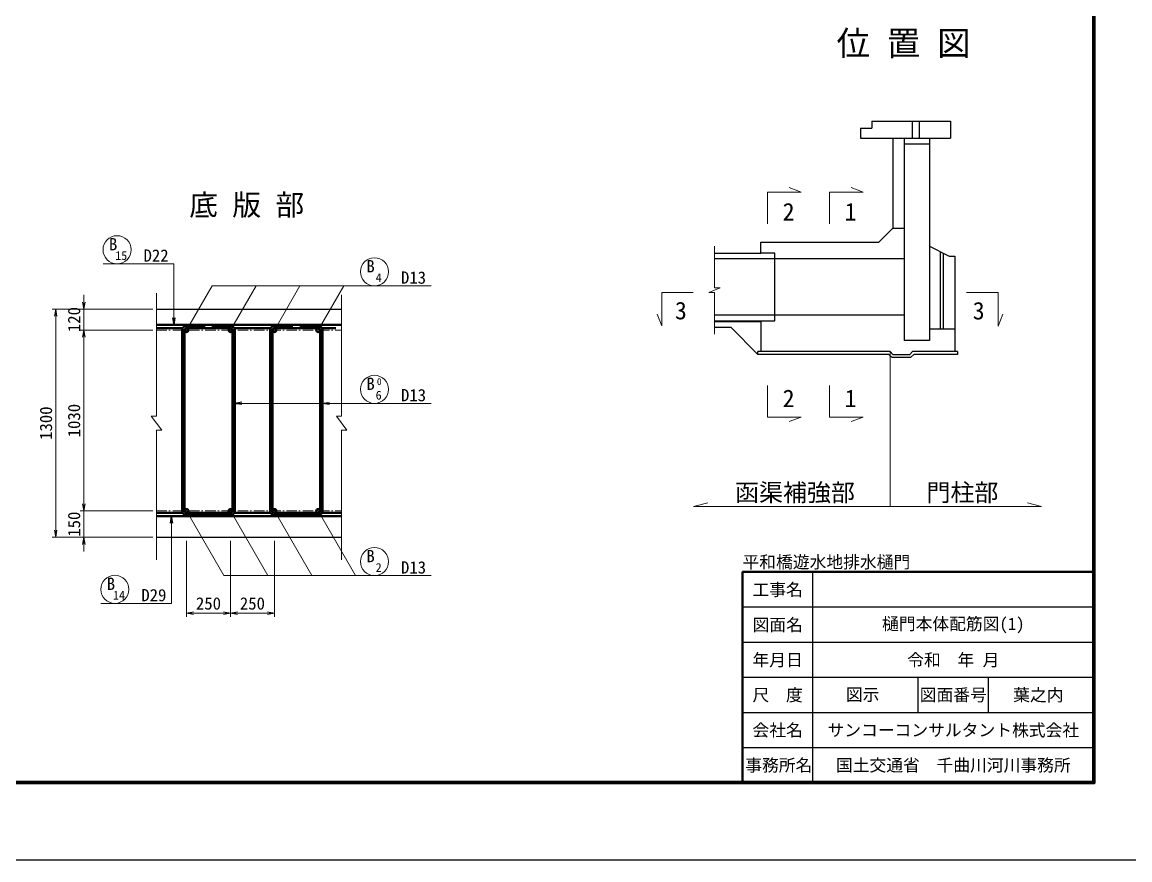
# Model space of a CAD drawing. Header units: millimetres. Extents: x 169470 to 758170, y -17820 to 11880.
# Drawn here: x 195242 to 211007, y -17820 to -5894 of the extents above; entities that cross this region are included whole.
import ezdxf
from ezdxf.enums import TextEntityAlignment as Align

# ---------------------------------------------------------------- set-up
doc = ezdxf.new("R2010")
doc.units = ezdxf.units.MM
doc.header["$LTSCALE"] = 50
doc.header["$PDSIZE"] = 300
doc.linetypes.add('CONTINU', pattern=[0])
doc.linetypes.add('SXF_一点短鎖線', pattern=[9.25, 6, -1.5, 0.25, -1.5])
doc.layers.get('Defpoints').update_dxf_attribs({"color": 151})
for name, color, linetype, lineweight in [('D-BMK', 2, 'SXF_一点短鎖線', 13), ('D-STR', 1, 'Continuous', 25), ('D-STR-DIM', 7, 'Continuous', 13), ('D-STR-HTXT', 7, 'Continuous', 13), ('D-STR-STR1', 2, 'Continuous', 50), ('D-STR-STR2', 6, 'Continuous', 50), ('D-STR-STR3', 4, 'Continuous', 50), ('D-STR-TXT', 7, 'Continuous', 13), ('D-TTL', 2, 'Continuous', 140), ('D-TTL-FRAM', 2, 'Continuous', 50), ('D-TTL-LINE', 7, 'Continuous', 25), ('D-TTL-TXT', 7, 'Continuous', 25)]:
    doc.layers.add(name, color=color, linetype=linetype, lineweight=lineweight)
doc.styles.add('MS ゴシック', font='MS Gothic.ttf')
doc.styles.add('YOKO_GOTHIC', font='MS Gothic.ttf')
doc.dimstyles.new('S50', dxfattribs={"dimscale": 50, "dimtxt": 3.5, "dimasz": 2, "dimexe": 1, "dimexo": 1, "dimgap": 1, "dimtad": 1, "dimdec": 0, "dimzin": 1, "dimdsep": 46, "dimtxsty": 'YOKO_GOTHIC', "dimblk": 'OPEN', "dimcen": 0, "dimclrd": 256, "dimclre": 256, "dimclrt": 256, "dimaunit": 1, "dimadec": 3, "dimazin": 0, "dimtfac": 1, "dimtdec": 0, "dimtix": 1, "dimtmove": 2, "dimatfit": 3, "dimldrblk": 'OPEN', "dimfxl": 1, "dimlwd": -1, "dimlwe": -1, "dimarcsym": 2})
doc.dimstyles.new('S50-20', dxfattribs={"dimscale": 50, "dimtxt": 3.5, "dimasz": 2, "dimexe": 1, "dimexo": 1, "dimgap": 1, "dimtad": 1, "dimdec": 0, "dimlfac": 0.4, "dimzin": 1, "dimdsep": 46, "dimtxsty": 'YOKO_GOTHIC', "dimblk": 'OPEN', "dimcen": 0, "dimclrd": 256, "dimclre": 256, "dimclrt": 256, "dimaunit": 1, "dimadec": 3, "dimazin": 0, "dimtfac": 1, "dimtdec": 0, "dimtix": 1, "dimtmove": 2, "dimatfit": 3, "dimldrblk": 'OPEN', "dimfxl": 1, "dimlwd": -1, "dimlwe": -1, "dimarcsym": 0})

# ---------------------------------------------------------------- blocks, each defined once
blk = doc.blocks.new('_Open')
at = {"color": 0, "linetype": 'ByBlock', "lineweight": -2}
for p, q in [((-1, 0.17), (0, 0)), ((-1, -0.17), (0, 0)), ((0, 0), (-1, 0))]:
    blk.add_line(p, q, dxfattribs=at)
blk = doc.blocks.new('*D3281')
at = {"layer": 'D-STR-DIM', "transparency": 16777216}
for p, q in [((198207, -13278), (198207, -14358)), ((198832, -13278), (198832, -14358)), ((198307, -14308), (198732, -14308))]:
    blk.add_line(p, q, dxfattribs=at)
at = {"layer": 'Defpoints', "color": 0, "transparency": 16777216}
for p in [(198207, -13228), (198832, -13228), (198832, -14308)]:
    blk.add_point(p, dxfattribs=at)
at = {"layer": 'D-STR-DIM', "transparency": 16777216, "xscale": 100, "yscale": 100, "zscale": 100, "rotation": 180}
blk.add_blockref('_Open', (198207, -14308), dxfattribs=at)
at = {"layer": 'D-STR-DIM', "transparency": 16777216, "xscale": 100, "yscale": 100, "zscale": 100}
blk.add_blockref('_Open', (198832, -14308), dxfattribs=at)
at = {"layer": 'D-STR-DIM', "transparency": 16777216, "insert": (198519, -14171), "char_height": 175, "attachment_point": 5, "style": 'YOKO_GOTHIC'}
blk.add_mtext('250', dxfattribs=at)
blk = doc.blocks.new('*D3282')
at = {"layer": 'D-STR-DIM', "transparency": 16777216}
for p, q in [((197582, -13278), (197582, -14358)), ((198207, -13278), (198207, -14358)), ((197682, -14308), (198107, -14308))]:
    blk.add_line(p, q, dxfattribs=at)
at = {"layer": 'Defpoints', "color": 0, "transparency": 16777216}
for p in [(197582, -13228), (198207, -13228), (198207, -14308)]:
    blk.add_point(p, dxfattribs=at)
at = {"layer": 'D-STR-DIM', "transparency": 16777216, "xscale": 100, "yscale": 100, "zscale": 100, "rotation": 180}
blk.add_blockref('_Open', (197582, -14308), dxfattribs=at)
at = {"layer": 'D-STR-DIM', "transparency": 16777216, "xscale": 100, "yscale": 100, "zscale": 100}
blk.add_blockref('_Open', (198207, -14308), dxfattribs=at)
at = {"layer": 'D-STR-DIM', "transparency": 16777216, "insert": (197894, -14171), "char_height": 175, "attachment_point": 5, "style": 'YOKO_GOTHIC'}
blk.add_mtext('250', dxfattribs=at)
blk = doc.blocks.new('*D3283')
at = {"layer": 'D-STR-DIM', "transparency": 16777216}
for p, q in [((197104, -10278), (196070, -10278)), ((196120, -12753), (196120, -10378)), ((197104, -12853), (196070, -12853))]:
    blk.add_line(p, q, dxfattribs=at)
at = {"layer": 'Defpoints', "color": 0, "transparency": 16777216}
for p in [(196120, -10278), (197154, -10278), (197154, -12853)]:
    blk.add_point(p, dxfattribs=at)
at = {"layer": 'D-STR-DIM', "transparency": 16777216, "xscale": 100, "yscale": 100, "zscale": 100}
for p, rotation in [((196120, -10278), 90), ((196120, -12853), 270)]:
    blk.add_blockref('_Open', p, dxfattribs=dict(at, rotation=rotation))
at = {"layer": 'D-STR-DIM', "transparency": 16777216, "insert": (195982, -11566), "char_height": 175, "attachment_point": 5, "rotation": 90, "style": 'YOKO_GOTHIC'}
blk.add_mtext('1030', dxfattribs=at)
blk = doc.blocks.new('*D3284')
at = {"layer": 'D-STR-DIM', "transparency": 16777216}
for p, q in [((196120, -12753), (196120, -12653)), ((197104, -12853), (196070, -12853)), ((196120, -13228), (196120, -12853)), ((197104, -13228), (196070, -13228)), ((196120, -13328), (196120, -13428))]:
    blk.add_line(p, q, dxfattribs=at)
at = {"layer": 'Defpoints', "color": 0, "transparency": 16777216}
for p in [(196120, -12853), (197154, -12853), (197154, -13228)]:
    blk.add_point(p, dxfattribs=at)
at = {"layer": 'D-STR-DIM', "transparency": 16777216, "xscale": 100, "yscale": 100, "zscale": 100}
for p, rotation in [((196120, -12853), 270), ((196120, -13228), 90)]:
    blk.add_blockref('_Open', p, dxfattribs=dict(at, rotation=rotation))
at = {"layer": 'D-STR-DIM', "transparency": 16777216, "insert": (195982, -13041), "char_height": 175, "attachment_point": 5, "rotation": 90, "style": 'YOKO_GOTHIC'}
blk.add_mtext('150', dxfattribs=at)
blk = doc.blocks.new('*D3285')
at = {"layer": 'D-STR-DIM', "transparency": 16777216}
for p, q in [((196120, -9878), (196120, -9778)), ((197104, -9978), (196070, -9978)), ((196120, -10278), (196120, -9978)), ((197104, -10278), (196070, -10278)), ((196120, -10378), (196120, -10478))]:
    blk.add_line(p, q, dxfattribs=at)
at = {"layer": 'Defpoints', "color": 0, "transparency": 16777216}
for p in [(196120, -9978), (197154, -9978), (197154, -10278)]:
    blk.add_point(p, dxfattribs=at)
at = {"layer": 'D-STR-DIM', "transparency": 16777216, "xscale": 100, "yscale": 100, "zscale": 100}
for p, rotation in [((196120, -9978), 270), ((196120, -10278), 90)]:
    blk.add_blockref('_Open', p, dxfattribs=dict(at, rotation=rotation))
at = {"layer": 'D-STR-DIM', "transparency": 16777216, "insert": (195982, -10128), "char_height": 175, "attachment_point": 5, "rotation": 90, "style": 'YOKO_GOTHIC'}
blk.add_mtext('120', dxfattribs=at)
blk = doc.blocks.new('*D3286')
at = {"layer": 'D-STR-DIM', "transparency": 16777216}
for p, q in [((197104, -9978), (195670, -9978)), ((195720, -13128), (195720, -10078)), ((197104, -13228), (195670, -13228))]:
    blk.add_line(p, q, dxfattribs=at)
at = {"layer": 'Defpoints', "color": 0, "transparency": 16777216}
for p in [(195720, -9978), (197154, -9978), (197154, -13228)]:
    blk.add_point(p, dxfattribs=at)
at = {"layer": 'D-STR-DIM', "transparency": 16777216, "xscale": 100, "yscale": 100, "zscale": 100}
for p, rotation in [((195720, -9978), 90), ((195720, -13228), 270)]:
    blk.add_blockref('_Open', p, dxfattribs=dict(at, rotation=rotation))
at = {"layer": 'D-STR-DIM', "transparency": 16777216, "insert": (195582, -11603), "char_height": 175, "attachment_point": 5, "rotation": 90, "style": 'YOKO_GOTHIC'}
blk.add_mtext('1300', dxfattribs=at)

msp = doc.modelspace()

# ---------------------------------------------------------------- linework, layer by layer
at = {"layer": 'D-BMK', "ltscale": 0.5}
for p, q in [((197153.71, -10278.09), (199788.77, -10278.09)), ((197153.71, -12853.09), (199788.77, -12853.09))]:
    msp.add_line(p, q, dxfattribs=at)
at = {"layer": 'D-STR'}
for p, q in [((207174.41, -7404.46), (207174.41, -7544.46)), ((207174.41, -7404.46), (207334.41, -7404.46)), ((207334.41, -7304.46), (208454.41, -7304.46)), ((207334.41, -7304.46), (207334.41, -7404.46)), ((208454.41, -7304.46), (208454.41, -7544.46)), ((207174.41, -7544.46), (208454.41, -7544.46)), ((207634.41, -7544.46), (207634.41, -8824.46)), ((207794.41, -7544.46), (207794.41, -10424.46)), ((208154.41, -7544.46), (208154.41, -10424.46)), ((207794.41, -7624.46), (208154.41, -7624.46)), ((207634.41, -8824.46), (207434.41, -9024.46)), ((207634.41, -8824.46), (207794.41, -8824.46)), ((205754.29, -9184.46), (205754.29, -9024.46)), ((205754.29, -9024.46), (207434.41, -9024.46)), ((205754.29, -9104.46), (205754.29, -9064.46)), ((208154.41, -9024.46), (208154.41, -10424.46)), ((208154.41, -9084.46), (208434.41, -9224.46)), ((205095.51, -9184.46), (205754.29, -9184.46)), ((205954.29, -9264.46), (205095.51, -9264.46)), ((207794.41, -9264.46), (205954.29, -9264.46)), ((208314.41, -10264.46), (208314.41, -9164.46)), ((208354.41, -10264.46), (208354.41, -9184.46)), ((208434.41, -9224.46), (208514.41, -9224.46)), ((208514.41, -9224.46), (208514.41, -10584.46)), ((197153.71, -9978.09), (199788.77, -9978.09)), ((205954.29, -10064.46), (205095.51, -10064.46)), ((207794.41, -10064.46), (205954.29, -10064.46)), ((205095.51, -10144.46), (205754.29, -10144.46)), ((205095.51, -10156.46), (205754.29, -10156.46)), ((205095.51, -10236.46), (205326.29, -10236.46)), ((205326.29, -10236.46), (205714.29, -10624.46)), ((205754.29, -10144.46), (205754.29, -10584.46)), ((208514.41, -10264.46), (208154.41, -10264.46)), ((208154.41, -10424.46), (207794.41, -10424.46)), ((205754.29, -10584.46), (205714.29, -10584.46)), ((205714.29, -10624.46), (205714.29, -10584.46)), ((207577.84, -10624.46), (205714.29, -10624.46)), ((207594.41, -10584.46), (205754.29, -10584.46)), ((207577.84, -10624.46), (207617.84, -10664.46)), ((207594.41, -10584.46), (207634.41, -10624.46)), ((207617.84, -10664.46), (207890.98, -10664.46)), ((207634.41, -10624.46), (207874.41, -10624.46)), ((207874.41, -10624.46), (207914.41, -10584.46)), ((207890.98, -10664.46), (207930.98, -10624.46)), ((208514.41, -10584.46), (207914.41, -10584.46)), ((208554.41, -10624.46), (207930.98, -10624.46)), ((208554.41, -10584.46), (208514.41, -10584.46)), ((208554.41, -10584.46), (208554.41, -10624.46)), ((197153.71, -13228.09), (199788.77, -13228.09))]:
    msp.add_line(p, q, dxfattribs=at)
at = {"layer": 'D-STR', "ltscale": 0.2}
for p, q in [((207914.41, -7544.46), (207914.41, -7304.46)), ((208014.41, -7544.46), (208014.41, -7304.46))]:
    msp.add_line(p, q, dxfattribs=at)
at = {"layer": 'D-STR'}
msp.add_lwpolyline([(205754.29, -10144.46), (205954.29, -10144.46), (205954.29, -9184.46), (205754.29, -9184.46)], dxfattribs=at)
at = {"layer": 'D-STR-DIM'}
for p, q in [((207594.41, -10584.46), (207594.41, -12789.95)), ((204796.66, -12789.95), (204999.25, -12735.67)), ((209752, -12789.95), (209549.41, -12735.67)), ((204796.66, -12789.95), (209752, -12789.95))]:
    msp.add_line(p, q, dxfattribs=at)
at = {"layer": 'D-STR-HTXT'}
for p, q in [((196393.26, -9334.11), (197399.83, -9334.11)), ((197581.91, -10278.09), (197945.93, -9647.58)), ((201063.35, -9647.58), (197945.93, -9647.58)), ((198206.88, -10278.09), (198570.91, -9647.58)), ((198831.86, -10278.09), (199195.88, -9647.58)), ((199456.83, -10278.09), (199820.86, -9647.58)), ((200056.78, -11321.24), (201063.35, -11321.24)), ((197581.91, -12853.09), (198113.56, -13773.94)), ((198206.88, -12853.09), (198738.54, -13773.94)), ((198831.86, -12853.09), (199363.51, -13773.94)), ((199456.83, -12853.09), (199988.49, -13773.94)), ((201063.35, -13773.94), (198113.56, -13773.94)), ((196361.61, -14168.77), (197368.18, -14168.77))]:
    msp.add_line(p, q, dxfattribs=at)
for points in [[(205851.8, -8763.86), (205851.8, -8315.86), (206328.24, -8315.86), (206159, -8249.82)], [(206733.35, -8763.86), (206733.35, -8315.86), (207209.79, -8315.86), (207040.54, -8249.82)], [(205095.51, -9084.46), (205095.51, -9677.96), (205178.01, -9677.96), (205013.01, -9742.96), (205095.51, -9742.96), (205095.51, -10336.46)], [(197153.71, -13549.05), (197153.71, -11703.09), (197228.7, -11703.09), (197078.71, -11503.09), (197153.71, -11503.09), (197153.71, -9751.35)], [(204794.38, -9742.84), (204346.38, -9742.84), (204346.38, -10219.29), (204280.34, -10050.04)], [(208683.15, -9744.3), (209131.15, -9744.3), (209131.15, -10220.75), (209197.19, -10051.5)], [(199788.77, -13549.05), (199788.77, -11703.09), (199863.76, -11703.09), (199713.77, -11503.09), (199788.77, -11503.09), (199788.77, -9774.77)], [(205851.8, -11067.23), (205851.8, -11515.23), (206328.24, -11515.23), (206159, -11581.27)], [(206733.35, -11067.23), (206733.35, -11515.23), (207209.79, -11515.23), (207040.54, -11581.27)]]:
    msp.add_lwpolyline(points, dxfattribs=at)
at = {"layer": 'D-STR-HTXT', "color": 1}
for centre in [(196593.26, -9134.11), (200256.78, -11121.24), (196561.61, -13968.77)]:
    msp.add_circle(centre, 200, dxfattribs=at)
at = {"layer": 'D-STR-HTXT'}
for centre in [(200256.78, -9447.58), (200256.78, -13573.94)]:
    msp.add_circle(centre, 200, dxfattribs=at)
at = {"layer": 'D-STR-STR1'}
for p, q in [((197153.71, -10203.09), (199788.77, -10203.09)), ((197153.71, -10250.59), (197528.58, -10250.59)), ((197831.8, -10250.59), (197956.89, -10250.59)), ((198260.31, -10250.59), (198778.53, -10250.59)), ((199081.75, -10250.59), (199206.84, -10250.59)), ((199510.26, -10250.59), (199708.22, -10250.59)), ((197153.71, -12880.58), (197528.58, -12880.58)), ((198260.31, -12880.58), (198778.53, -12880.58)), ((199510.26, -12880.58), (199788.77, -12880.58)), ((197153.71, -12928.08), (199788.77, -12928.08))]:
    msp.add_line(p, q, dxfattribs=at)
at = {"layer": 'D-STR-STR2'}
for centre in [(197581.91, -10278.09), (198206.88, -10278.09), (198831.86, -10278.09), (199456.83, -10278.09), (197581.91, -12853.09), (198206.88, -12853.09), (198831.86, -12853.09), (199456.83, -12853.09)]:
    msp.add_circle(centre, 27.5, dxfattribs=at)
at = {"layer": 'D-STR-STR3'}
for p, q in [((197581.81, -10218.09), (197831.8, -10218.09)), ((197831.8, -10250.59), (197831.8, -10218.09)), ((197956.89, -10250.59), (197956.89, -10218.09)), ((197956.89, -10218.09), (198206.88, -10218.09)), ((198831.76, -10218.09), (199081.75, -10218.09)), ((199081.75, -10250.59), (199081.75, -10218.09)), ((199206.84, -10250.59), (199206.84, -10218.09)), ((199206.84, -10218.09), (199456.83, -10218.09)), ((197521.91, -12853.09), (197521.91, -10278.09)), ((197554.41, -12853.09), (197554.41, -10278.09)), ((197581.81, -10250.59), (197831.8, -10250.59)), ((197956.89, -10250.59), (198206.88, -10250.59)), ((198234.38, -12853.09), (198234.38, -10278.09)), ((198266.98, -12853.09), (198267.15, -10278.09)), ((198771.86, -12853.09), (198771.86, -10278.09)), ((198804.36, -12853.09), (198804.36, -10278.09)), ((198831.76, -10250.59), (199081.75, -10250.59)), ((199206.84, -10250.59), (199456.83, -10250.59)), ((199484.33, -12853.09), (199484.33, -10278.09)), ((199516.93, -12853.09), (199517.1, -10278.09)), ((197581.91, -12880.58), (198206.88, -12880.58)), ((197581.91, -12913.08), (198206.93, -12913.08)), ((198831.86, -12880.58), (199456.83, -12880.58)), ((198831.86, -12913.08), (199456.88, -12913.08))]:
    msp.add_line(p, q, dxfattribs=at)
for centre, start, end in [((197581.91, -10278.09), 90.00001, 180), ((198206.98, -10278.09), 0, 90.00001), ((198831.86, -10278.09), 90.00001, 180), ((199456.93, -10278.09), 0, 90.00001), ((197581.91, -12853.09), 180, 270), ((198206.98, -12853.09), 270, 0), ((198831.86, -12853.09), 180, 270), ((199456.93, -12853.09), 270, 0)]:
    msp.add_arc(centre, 60, start, end, dxfattribs=at)
at = {"layer": 'D-TTL'}
msp.add_lwpolyline([(170494.53, 10780), (170494.53, -16720), (210494.53, -16720), (210494.53, 10780)], close=True, dxfattribs=at)
at = {"layer": 'D-TTL-FRAM'}
msp.add_lwpolyline([(205494.53, -16720), (205494.53, -13720), (210494.53, -13720)], dxfattribs=at)
at = {"layer": 'D-TTL-LINE'}
for p, q in [((206494.53, -16720), (206494.53, -13720)), ((205494.53, -14220), (210494.53, -14220)), ((205494.53, -14720), (210494.53, -14720)), ((205494.53, -15220), (210494.53, -15220)), ((207994.53, -15720), (207994.53, -15220)), ((208994.53, -15720), (208994.53, -15220)), ((205494.53, -15720), (210494.53, -15720)), ((205494.53, -16220), (210494.53, -16220))]:
    msp.add_line(p, q, dxfattribs=at)
at = {"layer": 'Defpoints', "color": 1}
msp.add_lwpolyline([(169469.53, 11880), (169469.53, -17820), (211519.53, -17820), (211519.53, 11880)], close=True, dxfattribs=at)

# ---------------------------------------------------------------- block references
at = {"layer": 'D-STR-HTXT', "xscale": 100, "yscale": 100, "zscale": 100, "rotation": 180}
msp.add_blockref('_Open', (199516.99, -11321.2), dxfattribs=at)

# ---------------------------------------------------------------- texts
at = {"layer": 'D-STR-TXT', "style": 'YOKO_GOTHIC'}
for s, height, p in [('位 置 図', 350, (207786.59, -6369.26)), ('底 版 部', 300, (198438.09, -8646.25)), ('2', 250, (206150.82, -8717.92)), ('1', 250, (207032.36, -8717.92)), ('B', 175, (200200.51, -9455.89)), ('4', 125, (200316.17, -9593.7)), ('3', 250, (204616.99, -10124.95)), ('3', 250, (208855.86, -10126.41)), ('2', 250, (206150.82, -11374.82)), ('1', 250, (207032.36, -11374.82)), ('B', 175, (200200.51, -13582.25)), ('2', 125, (200316.17, -13720.06))]:
    msp.add_text(s, height=height, dxfattribs=at).set_placement(p, align=Align.CENTER)
at = {"layer": 'D-STR-TXT', "color": 1, "style": 'YOKO_GOTHIC'}
for s, height, p in [('B', 175, (196536.99, -9142.43)), ('15', 125, (196652.65, -9280.23)), ('B', 175, (200200.51, -11129.56)), ('0', 100, (200324.9, -11061.05)), ('6', 125, (200316.17, -11267.36)), ('B', 175, (196505.34, -13977.09)), ('14', 125, (196621, -14114.89))]:
    msp.add_text(s, height=height, dxfattribs=at).set_placement(p, align=Align.CENTER)
for s, p in [('D22', (196969.79, -9304.11)), ('D13', (200633.3, -11291.24)), ('D29', (196938.14, -14138.77))]:
    msp.add_text(s, height=175, dxfattribs=at).set_placement(p)
at = {"layer": 'D-STR-TXT', "style": 'YOKO_GOTHIC'}
for p in [(200633.3, -9617.58), (200633.3, -13743.94)]:
    msp.add_text('D13', height=175, dxfattribs=at).set_placement(p)
for s, p in [('函渠補強部', (205388.46, -12789.95)), ('門柱部', (208113.04, -12789.95))]:
    msp.add_text(s, height=250, dxfattribs=at).set_placement(p, align=Align.BOTTOM_LEFT)
at = {"layer": 'D-TTL-TXT', "style": 'MS ゴシック'}
msp.add_text('平和橋遊水地排水樋門', height=175, dxfattribs=at).set_placement((205494.53, -13720), align=Align.BOTTOM_LEFT)
for s, p in [('工事名', (205994.53, -13970)), ('樋門本体配筋図(1)', (208494.53, -14470)), ('図面名', (205994.53, -14470)), ('年月日', (205994.53, -14970)), ('令和  年 月', (208494.53, -14970)), ('尺\u3000度', (205994.53, -15470)), ('図示', (207204.43, -15470)), ('図面番号', (208494.53, -15470)), ('葉之内', (209704.43, -15470)), ('会社名', (205994.53, -15970)), ('サンコーコンサルタント株式会社', (208494.53, -15970)), ('事務所名', (206010.6, -16470)), ('国土交通省\u3000千曲川河川事務所', (208494.53, -16470))]:
    msp.add_text(s, height=175, dxfattribs=at).set_placement(p, align=Align.MIDDLE)

# ---------------------------------------------------------------- dimensions: what is measured, and where the dimension line sits
at = {"layer": 'D-STR-DIM'}
for base, p1, p2, picture, middle in [((196119.97, -9978.09), (197153.71, -10278.09), (197153.71, -9978.09), '*D3285', (195982.47, -10128.09)), ((195719.97, -9978.09), (197153.71, -13228.09), (197153.71, -9978.09), '*D3286', (195582.47, -11603.09)), ((196119.97, -10278.09), (197153.71, -12853.09), (197153.71, -10278.09), '*D3283', (195982.47, -11565.59)), ((196119.97, -12853.09), (197153.71, -13228.09), (197153.71, -12853.09), '*D3284', (195982.47, -13040.59))]:
    dim = msp.add_linear_dim(base=base, p1=p1, p2=p2, angle=90, dimstyle='S50-20', dxfattribs=at)
    dim.commit()
    dim.dimension.update_dxf_attribs({"geometry": picture, "text_midpoint": middle})
for base, p1, p2, picture, middle in [((198206.88, -14308.4), (197581.91, -13228.09), (198206.88, -13228.09), '*D3282', (197894.39, -14170.9)), ((198831.96, -14308.4), (198206.88, -13228.09), (198831.96, -13228.09), '*D3281', (198519.42, -14170.9))]:
    dim = msp.add_linear_dim(base=base, p1=p1, p2=p2, dimstyle='S50-20', dxfattribs=at)
    dim.commit()
    dim.dimension.update_dxf_attribs({"geometry": picture, "text_midpoint": middle})

# ---------------------------------------------------------------- leaders
at = {"layer": 'D-STR-HTXT', "linetype": 'CONTINU'}
for points in [[(197399.83, -10203.04), (197399.83, -9334.11)], [(198267.04, -11321.11), (200056.78, -11321.24)], [(197368.18, -12928.08), (197368.18, -14168.77)]]:
    msp.add_leader(points, dimstyle='S50', dxfattribs=at)

doc.saveas('drawing.dxf')
